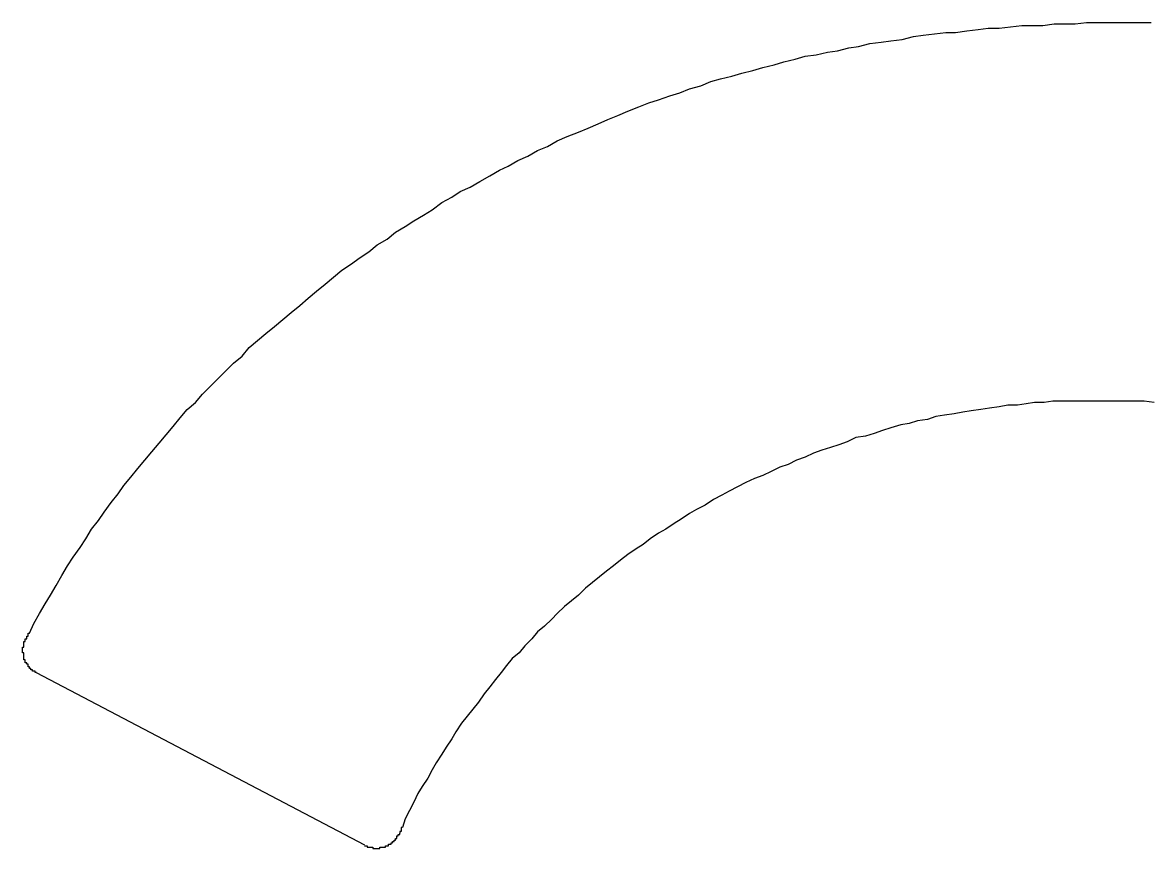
# Model space of a CAD drawing. Header units: millimetres. Extents: x 1770 to 79508, y 361 to 52020.
# Drawn here: x 10245.57 to 10261.57, y 3733.43 to 3745.17 of the extents above; entities that cross this region are included whole.
import ezdxf

# ---------------------------------------------------------------- set-up
doc = ezdxf.new("R2010")
doc.units = ezdxf.units.MM
doc.header["$LTSCALE"] = 0.2

msp = doc.modelspace()

# ---------------------------------------------------------------- linework, layer by layer
for p in [(10250.432, 3733.479), (10245.766, 3735.929)]:
    msp.add_line(p, (10245.766, 3735.929))
for points in [[(10245.667, 3736.491, 0), (10245.727, 3736.631, 0), (10245.807, 3736.771, 0), (10245.887, 3736.911, 0), (10245.967, 3737.031, 0), (10246.047, 3737.171, 0), (10246.127, 3737.311, 0), (10246.207, 3737.451, 0), (10246.287, 3737.571, 0), (10246.387, 3737.711, 0), (10246.467, 3737.831, 0), (10246.547, 3737.971, 0), (10246.647, 3738.091, 0), (10246.727, 3738.211, 0), (10246.827, 3738.351, 0), (10246.927, 3738.471, 0), (10247.007, 3738.591, 0), (10247.107, 3738.711, 0), (10247.207, 3738.831, 0), (10247.307, 3738.951, 0), (10247.407, 3739.071, 0), (10247.507, 3739.191, 0), (10247.607, 3739.311, 0), (10247.707, 3739.431, 0), (10247.807, 3739.551, 0), (10247.907, 3739.671, 0), (10248.027, 3739.771, 0), (10248.127, 3739.891, 0), (10248.247, 3740.011, 0), (10248.347, 3740.111, 0), (10248.467, 3740.231, 0), (10248.567, 3740.331, 0), (10248.687, 3740.431, 0), (10248.787, 3740.551, 0), (10248.907, 3740.651, 0), (10249.027, 3740.751, 0), (10249.147, 3740.851, 0), (10249.267, 3740.951, 0), (10249.387, 3741.051, 0), (10249.507, 3741.151, 0), (10249.627, 3741.251, 0), (10249.747, 3741.351, 0), (10249.867, 3741.451, 0), (10249.987, 3741.551, 0), (10250.107, 3741.651, 0), (10250.227, 3741.731, 0), (10250.367, 3741.831, 0), (10250.487, 3741.911, 0), (10250.607, 3742.011, 0), (10250.747, 3742.091, 0), (10250.867, 3742.191, 0), (10251.007, 3742.271, 0), (10251.127, 3742.351, 0), (10251.267, 3742.431, 0), (10251.387, 3742.511, 0), (10251.527, 3742.611, 0), (10251.667, 3742.691, 0), (10251.787, 3742.771, 0), (10251.927, 3742.831, 0), (10252.067, 3742.911, 0), (10252.207, 3742.991, 0), (10252.347, 3743.071, 0), (10252.467, 3743.131, 0), (10252.607, 3743.211, 0), (10252.747, 3743.271, 0), (10252.887, 3743.351, 0), (10253.027, 3743.411, 0), (10253.167, 3743.491, 0), (10253.307, 3743.551, 0), (10253.467, 3743.611, 0), (10253.607, 3743.671, 0), (10253.747, 3743.731, 0), (10253.887, 3743.791, 0), (10254.027, 3743.851, 0), (10254.167, 3743.911, 0), (10254.327, 3743.971, 0), (10254.467, 3744.031, 0), (10254.607, 3744.071, 0), (10254.767, 3744.131, 0), (10254.907, 3744.171, 0), (10255.047, 3744.231, 0), (10255.207, 3744.271, 0), (10255.347, 3744.331, 0), (10255.487, 3744.371, 0), (10255.647, 3744.411, 0), (10255.787, 3744.451, 0), (10255.947, 3744.491, 0), (10256.087, 3744.531, 0), (10256.247, 3744.571, 0), (10256.387, 3744.611, 0), (10256.547, 3744.651, 0), (10256.687, 3744.691, 0), (10256.847, 3744.711, 0), (10257.007, 3744.751, 0), (10257.147, 3744.771, 0), (10257.307, 3744.811, 0), (10257.447, 3744.831, 0), (10257.607, 3744.871, 0), (10257.767, 3744.891, 0), (10257.907, 3744.911, 0), (10258.067, 3744.931, 0), (10258.227, 3744.971, 0), (10258.367, 3744.991, 0), (10258.527, 3745.011, 0), (10258.687, 3745.031, 0), (10258.827, 3745.031, 0), (10258.987, 3745.051, 0), (10259.147, 3745.071, 0), (10259.287, 3745.091, 0), (10259.447, 3745.091, 0), (10259.607, 3745.111, 0), (10259.767, 3745.131, 0), (10259.907, 3745.131, 0), (10260.067, 3745.131, 0), (10260.227, 3745.151, 0), (10260.387, 3745.151, 0), (10260.527, 3745.151, 0), (10260.687, 3745.171, 0), (10260.847, 3745.171, 0), (10260.987, 3745.171, 0), (10261.147, 3745.171, 0), (10261.307, 3745.171, 0), (10261.467, 3745.171, 0), (10261.607, 3745.171, 0)], [(10261.647, 3739.771, 0), (10261.507, 3739.791, 0), (10261.387, 3739.791, 0), (10261.247, 3739.791, 0), (10261.127, 3739.791, 0), (10260.987, 3739.791, 0), (10260.867, 3739.791, 0), (10260.727, 3739.791, 0), (10260.607, 3739.791, 0), (10260.467, 3739.791, 0), (10260.347, 3739.791, 0), (10260.207, 3739.791, 0), (10260.087, 3739.771, 0), (10259.947, 3739.771, 0), (10259.827, 3739.751, 0), (10259.707, 3739.731, 0), (10259.567, 3739.731, 0), (10259.447, 3739.711, 0), (10259.307, 3739.691, 0), (10259.187, 3739.671, 0), (10259.047, 3739.651, 0), (10258.927, 3739.631, 0), (10258.807, 3739.611, 0), (10258.667, 3739.591, 0), (10258.547, 3739.571, 0), (10258.427, 3739.531, 0), (10258.287, 3739.511, 0), (10258.167, 3739.471, 0), (10258.047, 3739.451, 0), (10257.907, 3739.411, 0), (10257.787, 3739.371, 0), (10257.667, 3739.331, 0), (10257.547, 3739.291, 0), (10257.407, 3739.271, 0), (10257.287, 3739.211, 0), (10257.167, 3739.171, 0), (10257.047, 3739.131, 0), (10256.927, 3739.091, 0), (10256.807, 3739.051, 0), (10256.687, 3738.991, 0), (10256.567, 3738.951, 0), (10256.447, 3738.891, 0), (10256.327, 3738.851, 0), (10256.207, 3738.791, 0), (10256.087, 3738.731, 0), (10255.967, 3738.691, 0), (10255.847, 3738.631, 0), (10255.727, 3738.571, 0), (10255.607, 3738.511, 0), (10255.507, 3738.451, 0), (10255.387, 3738.391, 0), (10255.267, 3738.311, 0), (10255.147, 3738.251, 0), (10255.047, 3738.191, 0), (10254.927, 3738.111, 0), (10254.827, 3738.051, 0), (10254.707, 3737.971, 0), (10254.607, 3737.911, 0), (10254.487, 3737.831, 0), (10254.387, 3737.751, 0), (10254.287, 3737.691, 0), (10254.167, 3737.611, 0), (10254.067, 3737.531, 0), (10253.967, 3737.451, 0), (10253.867, 3737.371, 0), (10253.767, 3737.291, 0), (10253.667, 3737.211, 0), (10253.567, 3737.131, 0), (10253.467, 3737.031, 0), (10253.367, 3736.951, 0), (10253.267, 3736.871, 0), (10253.167, 3736.771, 0), (10253.087, 3736.691, 0), (10252.987, 3736.591, 0), (10252.887, 3736.511, 0), (10252.807, 3736.411, 0), (10252.707, 3736.311, 0), (10252.627, 3736.211, 0), (10252.527, 3736.131, 0), (10252.447, 3736.031, 0), (10252.367, 3735.931, 0), (10252.287, 3735.831, 0), (10252.207, 3735.731, 0), (10252.127, 3735.631, 0), (10252.047, 3735.511, 0), (10251.967, 3735.411, 0), (10251.887, 3735.311, 0), (10251.807, 3735.211, 0), (10251.727, 3735.091, 0), (10251.667, 3734.991, 0), (10251.587, 3734.871, 0), (10251.527, 3734.771, 0), (10251.447, 3734.651, 0), (10251.387, 3734.551, 0), (10251.327, 3734.431, 0), (10251.247, 3734.311, 0), (10251.187, 3734.211, 0), (10251.127, 3734.091, 0), (10251.067, 3733.971, 0), (10251.007, 3733.851, 0), (10250.967, 3733.731, 0)], [(10245.607, 3736.411, 0), (10245.607, 3736.411, 0), (10245.607, 3736.411, 0), (10245.607, 3736.411, 0), (10245.607, 3736.411, 0), (10245.627, 3736.411, 0), (10245.627, 3736.411, 0), (10245.627, 3736.411, 0), (10245.627, 3736.411, 0), (10245.627, 3736.411, 0), (10245.627, 3736.411, 0), (10245.627, 3736.411, 0), (10245.627, 3736.411, 0), (10245.627, 3736.411, 0), (10245.627, 3736.411, 0), (10245.627, 3736.411, 0), (10245.627, 3736.411, 0), (10245.627, 3736.411, 0), (10245.627, 3736.411, 0), (10245.627, 3736.431, 0), (10245.627, 3736.431, 0), (10245.627, 3736.431, 0), (10245.627, 3736.431, 0), (10245.627, 3736.431, 0), (10245.627, 3736.431, 0), (10245.627, 3736.431, 0), (10245.627, 3736.431, 0), (10245.627, 3736.431, 0), (10245.627, 3736.431, 0), (10245.627, 3736.431, 0), (10245.627, 3736.431, 0), (10245.627, 3736.431, 0), (10245.627, 3736.431, 0), (10245.627, 3736.431, 0), (10245.627, 3736.431, 0), (10245.627, 3736.431, 0), (10245.627, 3736.431, 0), (10245.627, 3736.431, 0), (10245.627, 3736.431, 0), (10245.627, 3736.431, 0), (10245.627, 3736.431, 0), (10245.627, 3736.431, 0), (10245.627, 3736.431, 0), (10245.627, 3736.431, 0), (10245.627, 3736.431, 0), (10245.627, 3736.431, 0), (10245.627, 3736.431, 0), (10245.627, 3736.431, 0), (10245.627, 3736.431, 0), (10245.627, 3736.451, 0), (10245.627, 3736.451, 0), (10245.627, 3736.451, 0), (10245.627, 3736.451, 0), (10245.627, 3736.451, 0), (10245.627, 3736.451, 0), (10245.627, 3736.451, 0), (10245.627, 3736.451, 0), (10245.627, 3736.451, 0), (10245.627, 3736.451, 0), (10245.627, 3736.451, 0), (10245.627, 3736.451, 0), (10245.627, 3736.451, 0), (10245.627, 3736.451, 0), (10245.647, 3736.451, 0), (10245.647, 3736.451, 0), (10245.647, 3736.451, 0), (10245.647, 3736.451, 0), (10245.647, 3736.451, 0), (10245.647, 3736.451, 0), (10245.647, 3736.451, 0), (10245.647, 3736.451, 0), (10245.647, 3736.451, 0), (10245.647, 3736.451, 0), (10245.647, 3736.451, 0), (10245.647, 3736.451, 0), (10245.647, 3736.451, 0), (10245.647, 3736.451, 0), (10245.647, 3736.451, 0), (10245.647, 3736.451, 0), (10245.647, 3736.471, 0), (10245.647, 3736.471, 0), (10245.647, 3736.471, 0), (10245.647, 3736.471, 0), (10245.647, 3736.471, 0), (10245.647, 3736.471, 0), (10245.647, 3736.471, 0), (10245.647, 3736.471, 0), (10245.647, 3736.471, 0), (10245.647, 3736.471, 0), (10245.647, 3736.471, 0), (10245.647, 3736.471, 0), (10245.647, 3736.471, 0), (10245.647, 3736.471, 0), (10245.647, 3736.471, 0), (10245.647, 3736.471, 0), (10245.647, 3736.471, 0), (10245.647, 3736.471, 0), (10245.647, 3736.471, 0), (10245.647, 3736.471, 0), (10245.647, 3736.471, 0), (10245.647, 3736.471, 0), (10245.647, 3736.471, 0), (10245.647, 3736.471, 0), (10245.647, 3736.471, 0), (10245.647, 3736.471, 0), (10245.647, 3736.471, 0), (10245.647, 3736.471, 0), (10245.647, 3736.471, 0), (10245.647, 3736.471, 0), (10245.647, 3736.491, 0), (10245.647, 3736.491, 0), (10245.647, 3736.491, 0), (10245.647, 3736.491, 0), (10245.647, 3736.491, 0), (10245.647, 3736.491, 0), (10245.647, 3736.491, 0), (10245.647, 3736.491, 0), (10245.647, 3736.491, 0), (10245.647, 3736.491, 0), (10245.667, 3736.491, 0), (10245.667, 3736.491, 0), (10245.667, 3736.491, 0), (10245.667, 3736.491, 0), (10245.667, 3736.491, 0), (10245.667, 3736.491, 0), (10245.667, 3736.491, 0), (10245.667, 3736.491, 0), (10245.667, 3736.491, 0)], [(10245.767, 3735.931, 0), (10245.767, 3735.931, 0), (10245.767, 3735.931, 0), (10245.767, 3735.931, 0), (10245.767, 3735.931, 0), (10245.767, 3735.931, 0), (10245.767, 3735.931, 0), (10245.767, 3735.931, 0), (10245.767, 3735.931, 0), (10245.767, 3735.931, 0), (10245.767, 3735.931, 0), (10245.747, 3735.931, 0), (10245.747, 3735.931, 0), (10245.747, 3735.931, 0), (10245.747, 3735.931, 0), (10245.747, 3735.931, 0), (10245.747, 3735.931, 0), (10245.747, 3735.931, 0), (10245.747, 3735.931, 0), (10245.747, 3735.931, 0), (10245.747, 3735.931, 0), (10245.747, 3735.931, 0), (10245.747, 3735.931, 0), (10245.747, 3735.931, 0), (10245.747, 3735.931, 0), (10245.747, 3735.931, 0), (10245.747, 3735.931, 0), (10245.747, 3735.951, 0), (10245.747, 3735.951, 0), (10245.747, 3735.951, 0), (10245.747, 3735.951, 0), (10245.747, 3735.951, 0), (10245.747, 3735.951, 0), (10245.747, 3735.951, 0), (10245.747, 3735.951, 0), (10245.747, 3735.951, 0), (10245.727, 3735.951, 0), (10245.727, 3735.951, 0), (10245.727, 3735.951, 0), (10245.727, 3735.951, 0), (10245.727, 3735.951, 0), (10245.727, 3735.951, 0), (10245.727, 3735.951, 0), (10245.727, 3735.951, 0), (10245.727, 3735.951, 0), (10245.727, 3735.951, 0), (10245.727, 3735.951, 0), (10245.727, 3735.951, 0), (10245.727, 3735.951, 0), (10245.727, 3735.951, 0), (10245.727, 3735.951, 0), (10245.727, 3735.951, 0), (10245.727, 3735.951, 0), (10245.727, 3735.951, 0), (10245.727, 3735.951, 0), (10245.727, 3735.951, 0), (10245.727, 3735.951, 0), (10245.727, 3735.951, 0), (10245.727, 3735.951, 0), (10245.727, 3735.951, 0), (10245.727, 3735.951, 0), (10245.707, 3735.951, 0), (10245.707, 3735.951, 0), (10245.707, 3735.951, 0), (10245.707, 3735.971, 0), (10245.707, 3735.971, 0), (10245.707, 3735.971, 0), (10245.707, 3735.971, 0), (10245.707, 3735.971, 0), (10245.707, 3735.971, 0), (10245.707, 3735.971, 0), (10245.707, 3735.971, 0), (10245.707, 3735.971, 0), (10245.707, 3735.971, 0), (10245.707, 3735.971, 0), (10245.707, 3735.971, 0), (10245.707, 3735.971, 0), (10245.707, 3735.971, 0), (10245.707, 3735.971, 0), (10245.707, 3735.971, 0), (10245.707, 3735.971, 0), (10245.707, 3735.971, 0), (10245.707, 3735.971, 0), (10245.707, 3735.971, 0), (10245.707, 3735.971, 0), (10245.707, 3735.971, 0), (10245.707, 3735.971, 0), (10245.707, 3735.971, 0), (10245.707, 3735.971, 0), (10245.687, 3735.971, 0), (10245.687, 3735.971, 0), (10245.687, 3735.971, 0), (10245.687, 3735.971, 0), (10245.687, 3735.971, 0), (10245.687, 3735.971, 0), (10245.687, 3735.971, 0), (10245.687, 3735.971, 0), (10245.687, 3735.991, 0), (10245.687, 3735.991, 0), (10245.687, 3735.991, 0), (10245.687, 3735.991, 0), (10245.687, 3735.991, 0), (10245.687, 3735.991, 0), (10245.687, 3735.991, 0), (10245.687, 3735.991, 0), (10245.687, 3735.991, 0), (10245.687, 3735.991, 0), (10245.687, 3735.991, 0), (10245.687, 3735.991, 0), (10245.687, 3735.991, 0), (10245.687, 3735.991, 0), (10245.687, 3735.991, 0), (10245.687, 3735.991, 0), (10245.687, 3735.991, 0), (10245.687, 3735.991, 0), (10245.687, 3735.991, 0), (10245.687, 3735.991, 0), (10245.687, 3735.991, 0), (10245.667, 3735.991, 0), (10245.667, 3735.991, 0), (10245.667, 3735.991, 0), (10245.667, 3735.991, 0), (10245.667, 3735.991, 0), (10245.667, 3735.991, 0), (10245.667, 3735.991, 0), (10245.667, 3735.991, 0), (10245.667, 3735.991, 0), (10245.667, 3735.991, 0), (10245.667, 3736.011, 0), (10245.667, 3736.011, 0), (10245.667, 3736.011, 0), (10245.667, 3736.011, 0), (10245.667, 3736.011, 0), (10245.667, 3736.011, 0), (10245.667, 3736.011, 0), (10245.667, 3736.011, 0), (10245.667, 3736.011, 0), (10245.667, 3736.011, 0), (10245.667, 3736.011, 0), (10245.667, 3736.011, 0), (10245.667, 3736.011, 0), (10245.667, 3736.011, 0), (10245.667, 3736.011, 0), (10245.667, 3736.011, 0), (10245.667, 3736.011, 0), (10245.667, 3736.011, 0), (10245.667, 3736.011, 0), (10245.667, 3736.011, 0), (10245.667, 3736.011, 0), (10245.667, 3736.011, 0), (10245.647, 3736.011, 0), (10245.647, 3736.011, 0), (10245.647, 3736.011, 0), (10245.647, 3736.011, 0), (10245.647, 3736.011, 0), (10245.647, 3736.011, 0), (10245.647, 3736.031, 0), (10245.647, 3736.031, 0), (10245.647, 3736.031, 0), (10245.647, 3736.031, 0), (10245.647, 3736.031, 0), (10245.647, 3736.031, 0), (10245.647, 3736.031, 0), (10245.647, 3736.031, 0), (10245.647, 3736.031, 0), (10245.647, 3736.031, 0), (10245.647, 3736.031, 0), (10245.647, 3736.031, 0), (10245.647, 3736.031, 0), (10245.647, 3736.031, 0), (10245.647, 3736.031, 0), (10245.647, 3736.031, 0), (10245.647, 3736.031, 0), (10245.647, 3736.031, 0), (10245.647, 3736.031, 0), (10245.647, 3736.031, 0), (10245.647, 3736.031, 0), (10245.647, 3736.031, 0), (10245.647, 3736.031, 0), (10245.647, 3736.031, 0), (10245.647, 3736.031, 0), (10245.647, 3736.031, 0), (10245.647, 3736.051, 0), (10245.647, 3736.051, 0), (10245.647, 3736.051, 0), (10245.627, 3736.051, 0), (10245.627, 3736.051, 0), (10245.627, 3736.051, 0), (10245.627, 3736.051, 0), (10245.627, 3736.051, 0), (10245.627, 3736.051, 0), (10245.627, 3736.051, 0), (10245.627, 3736.051, 0), (10245.627, 3736.051, 0), (10245.627, 3736.051, 0), (10245.627, 3736.051, 0), (10245.627, 3736.051, 0), (10245.627, 3736.051, 0), (10245.627, 3736.051, 0), (10245.627, 3736.051, 0), (10245.627, 3736.051, 0), (10245.627, 3736.051, 0), (10245.627, 3736.051, 0), (10245.627, 3736.051, 0), (10245.627, 3736.051, 0), (10245.627, 3736.051, 0), (10245.627, 3736.051, 0), (10245.627, 3736.051, 0), (10245.627, 3736.071, 0), (10245.627, 3736.071, 0), (10245.627, 3736.071, 0), (10245.627, 3736.071, 0), (10245.627, 3736.071, 0), (10245.627, 3736.071, 0), (10245.627, 3736.071, 0), (10245.627, 3736.071, 0), (10245.627, 3736.071, 0), (10245.627, 3736.071, 0), (10245.627, 3736.071, 0), (10245.627, 3736.071, 0), (10245.627, 3736.071, 0), (10245.627, 3736.071, 0), (10245.627, 3736.071, 0), (10245.627, 3736.071, 0), (10245.627, 3736.071, 0), (10245.627, 3736.071, 0), (10245.627, 3736.071, 0), (10245.607, 3736.071, 0), (10245.607, 3736.071, 0), (10245.607, 3736.071, 0), (10245.607, 3736.071, 0), (10245.607, 3736.071, 0), (10245.607, 3736.071, 0), (10245.607, 3736.091, 0), (10245.607, 3736.091, 0), (10245.607, 3736.091, 0), (10245.607, 3736.091, 0), (10245.607, 3736.091, 0), (10245.607, 3736.091, 0), (10245.607, 3736.091, 0), (10245.607, 3736.091, 0), (10245.607, 3736.091, 0), (10245.607, 3736.091, 0), (10245.607, 3736.091, 0), (10245.607, 3736.091, 0), (10245.607, 3736.091, 0), (10245.607, 3736.091, 0), (10245.607, 3736.091, 0), (10245.607, 3736.091, 0), (10245.607, 3736.091, 0), (10245.607, 3736.091, 0), (10245.607, 3736.091, 0), (10245.607, 3736.091, 0), (10245.607, 3736.091, 0), (10245.607, 3736.091, 0), (10245.607, 3736.091, 0), (10245.607, 3736.091, 0), (10245.607, 3736.111, 0), (10245.607, 3736.111, 0), (10245.607, 3736.111, 0), (10245.607, 3736.111, 0), (10245.607, 3736.111, 0), (10245.607, 3736.111, 0), (10245.607, 3736.111, 0), (10245.607, 3736.111, 0), (10245.607, 3736.111, 0), (10245.607, 3736.111, 0), (10245.607, 3736.111, 0), (10245.607, 3736.111, 0), (10245.607, 3736.111, 0), (10245.607, 3736.111, 0), (10245.607, 3736.111, 0), (10245.607, 3736.111, 0), (10245.607, 3736.111, 0), (10245.607, 3736.111, 0), (10245.607, 3736.111, 0), (10245.607, 3736.111, 0), (10245.607, 3736.111, 0), (10245.607, 3736.111, 0), (10245.587, 3736.111, 0), (10245.587, 3736.131, 0), (10245.587, 3736.131, 0), (10245.587, 3736.131, 0), (10245.587, 3736.131, 0), (10245.587, 3736.131, 0), (10245.587, 3736.131, 0), (10245.587, 3736.131, 0), (10245.587, 3736.131, 0), (10245.587, 3736.131, 0), (10245.587, 3736.131, 0), (10245.587, 3736.131, 0), (10245.587, 3736.131, 0), (10245.587, 3736.131, 0), (10245.587, 3736.131, 0), (10245.587, 3736.131, 0), (10245.587, 3736.131, 0), (10245.587, 3736.131, 0), (10245.587, 3736.131, 0), (10245.587, 3736.131, 0), (10245.587, 3736.131, 0), (10245.587, 3736.131, 0), (10245.587, 3736.131, 0), (10245.587, 3736.131, 0), (10245.587, 3736.151, 0), (10245.587, 3736.151, 0), (10245.587, 3736.151, 0), (10245.587, 3736.151, 0), (10245.587, 3736.151, 0), (10245.587, 3736.151, 0), (10245.587, 3736.151, 0), (10245.587, 3736.151, 0), (10245.587, 3736.151, 0), (10245.587, 3736.151, 0), (10245.587, 3736.151, 0), (10245.587, 3736.151, 0), (10245.587, 3736.151, 0), (10245.587, 3736.151, 0), (10245.587, 3736.151, 0), (10245.587, 3736.151, 0), (10245.587, 3736.151, 0), (10245.587, 3736.151, 0), (10245.587, 3736.151, 0), (10245.587, 3736.151, 0), (10245.587, 3736.151, 0), (10245.587, 3736.151, 0), (10245.587, 3736.171, 0), (10245.587, 3736.171, 0), (10245.587, 3736.171, 0), (10245.587, 3736.171, 0), (10245.587, 3736.171, 0), (10245.587, 3736.171, 0), (10245.587, 3736.171, 0), (10245.587, 3736.171, 0), (10245.587, 3736.171, 0), (10245.587, 3736.171, 0), (10245.587, 3736.171, 0), (10245.587, 3736.171, 0), (10245.587, 3736.171, 0), (10245.587, 3736.171, 0), (10245.587, 3736.171, 0), (10245.587, 3736.171, 0), (10245.587, 3736.171, 0), (10245.587, 3736.171, 0), (10245.587, 3736.171, 0), (10245.587, 3736.171, 0), (10245.587, 3736.171, 0), (10245.587, 3736.171, 0), (10245.587, 3736.171, 0), (10245.587, 3736.191, 0), (10245.587, 3736.191, 0), (10245.587, 3736.191, 0), (10245.587, 3736.191, 0), (10245.587, 3736.191, 0), (10245.587, 3736.191, 0), (10245.587, 3736.191, 0), (10245.587, 3736.191, 0), (10245.587, 3736.191, 0), (10245.587, 3736.191, 0), (10245.587, 3736.191, 0), (10245.587, 3736.191, 0), (10245.587, 3736.191, 0), (10245.587, 3736.191, 0), (10245.587, 3736.191, 0), (10245.587, 3736.191, 0), (10245.587, 3736.191, 0), (10245.587, 3736.191, 0), (10245.587, 3736.191, 0), (10245.587, 3736.191, 0), (10245.587, 3736.191, 0), (10245.587, 3736.191, 0), (10245.587, 3736.211, 0), (10245.587, 3736.211, 0), (10245.587, 3736.211, 0), (10245.587, 3736.211, 0), (10245.587, 3736.211, 0), (10245.567, 3736.211, 0), (10245.567, 3736.211, 0), (10245.567, 3736.211, 0), (10245.567, 3736.211, 0), (10245.567, 3736.211, 0), (10245.567, 3736.211, 0), (10245.567, 3736.211, 0), (10245.567, 3736.211, 0), (10245.567, 3736.211, 0), (10245.567, 3736.211, 0), (10245.567, 3736.211, 0), (10245.567, 3736.211, 0), (10245.567, 3736.211, 0), (10245.567, 3736.211, 0), (10245.567, 3736.211, 0), (10245.567, 3736.211, 0), (10245.567, 3736.211, 0), (10245.567, 3736.231, 0), (10245.567, 3736.231, 0), (10245.567, 3736.231, 0), (10245.567, 3736.231, 0), (10245.567, 3736.231, 0), (10245.567, 3736.231, 0), (10245.567, 3736.231, 0), (10245.567, 3736.231, 0), (10245.567, 3736.231, 0), (10245.567, 3736.231, 0), (10245.567, 3736.231, 0), (10245.567, 3736.231, 0), (10245.567, 3736.231, 0), (10245.567, 3736.231, 0), (10245.567, 3736.231, 0), (10245.567, 3736.231, 0), (10245.567, 3736.231, 0), (10245.567, 3736.231, 0), (10245.567, 3736.231, 0), (10245.567, 3736.231, 0), (10245.567, 3736.231, 0), (10245.567, 3736.231, 0), (10245.567, 3736.251, 0), (10245.567, 3736.251, 0), (10245.567, 3736.251, 0), (10245.567, 3736.251, 0), (10245.567, 3736.251, 0), (10245.567, 3736.251, 0), (10245.567, 3736.251, 0), (10245.567, 3736.251, 0), (10245.567, 3736.251, 0), (10245.567, 3736.251, 0), (10245.567, 3736.251, 0), (10245.567, 3736.251, 0), (10245.567, 3736.251, 0), (10245.567, 3736.251, 0), (10245.567, 3736.251, 0), (10245.567, 3736.251, 0), (10245.567, 3736.251, 0), (10245.567, 3736.251, 0), (10245.567, 3736.251, 0), (10245.567, 3736.251, 0), (10245.567, 3736.251, 0), (10245.567, 3736.251, 0), (10245.567, 3736.271, 0), (10245.567, 3736.271, 0), (10245.567, 3736.271, 0), (10245.567, 3736.271, 0), (10245.567, 3736.271, 0), (10245.567, 3736.271, 0), (10245.567, 3736.271, 0), (10245.567, 3736.271, 0), (10245.567, 3736.271, 0), (10245.567, 3736.271, 0), (10245.567, 3736.271, 0), (10245.567, 3736.271, 0), (10245.567, 3736.271, 0), (10245.567, 3736.271, 0), (10245.567, 3736.271, 0), (10245.567, 3736.271, 0), (10245.567, 3736.271, 0), (10245.567, 3736.271, 0), (10245.567, 3736.271, 0), (10245.567, 3736.271, 0), (10245.567, 3736.271, 0), (10245.567, 3736.271, 0), (10245.567, 3736.291, 0), (10245.587, 3736.291, 0), (10245.587, 3736.291, 0), (10245.587, 3736.291, 0), (10245.587, 3736.291, 0), (10245.587, 3736.291, 0), (10245.587, 3736.291, 0), (10245.587, 3736.291, 0), (10245.587, 3736.291, 0), (10245.587, 3736.291, 0), (10245.587, 3736.291, 0), (10245.587, 3736.291, 0), (10245.587, 3736.291, 0), (10245.587, 3736.291, 0), (10245.587, 3736.291, 0), (10245.587, 3736.291, 0), (10245.587, 3736.291, 0), (10245.587, 3736.291, 0), (10245.587, 3736.291, 0), (10245.587, 3736.291, 0), (10245.587, 3736.291, 0), (10245.587, 3736.291, 0), (10245.587, 3736.311, 0), (10245.587, 3736.311, 0), (10245.587, 3736.311, 0), (10245.587, 3736.311, 0), (10245.587, 3736.311, 0), (10245.587, 3736.311, 0), (10245.587, 3736.311, 0), (10245.587, 3736.311, 0), (10245.587, 3736.311, 0), (10245.587, 3736.311, 0), (10245.587, 3736.311, 0), (10245.587, 3736.311, 0), (10245.587, 3736.311, 0), (10245.587, 3736.311, 0), (10245.587, 3736.311, 0), (10245.587, 3736.311, 0), (10245.587, 3736.311, 0), (10245.587, 3736.311, 0), (10245.587, 3736.311, 0), (10245.587, 3736.311, 0), (10245.587, 3736.311, 0), (10245.587, 3736.311, 0), (10245.587, 3736.311, 0), (10245.587, 3736.331, 0), (10245.587, 3736.331, 0), (10245.587, 3736.331, 0), (10245.587, 3736.331, 0), (10245.587, 3736.331, 0), (10245.587, 3736.331, 0), (10245.587, 3736.331, 0), (10245.587, 3736.331, 0), (10245.587, 3736.331, 0), (10245.587, 3736.331, 0), (10245.587, 3736.331, 0), (10245.587, 3736.331, 0), (10245.587, 3736.331, 0), (10245.587, 3736.331, 0), (10245.587, 3736.331, 0), (10245.587, 3736.331, 0), (10245.587, 3736.331, 0), (10245.587, 3736.331, 0), (10245.587, 3736.331, 0), (10245.587, 3736.331, 0), (10245.587, 3736.331, 0), (10245.587, 3736.331, 0), (10245.587, 3736.331, 0), (10245.587, 3736.351, 0), (10245.587, 3736.351, 0), (10245.587, 3736.351, 0), (10245.587, 3736.351, 0), (10245.587, 3736.351, 0), (10245.587, 3736.351, 0), (10245.587, 3736.351, 0), (10245.587, 3736.351, 0), (10245.587, 3736.351, 0), (10245.587, 3736.351, 0), (10245.587, 3736.351, 0), (10245.587, 3736.351, 0), (10245.587, 3736.351, 0), (10245.587, 3736.351, 0), (10245.587, 3736.351, 0), (10245.587, 3736.351, 0), (10245.587, 3736.351, 0), (10245.587, 3736.351, 0), (10245.587, 3736.351, 0), (10245.587, 3736.351, 0), (10245.587, 3736.351, 0), (10245.587, 3736.351, 0), (10245.587, 3736.351, 0), (10245.587, 3736.371, 0), (10245.587, 3736.371, 0), (10245.587, 3736.371, 0), (10245.587, 3736.371, 0), (10245.587, 3736.371, 0), (10245.587, 3736.371, 0), (10245.587, 3736.371, 0), (10245.587, 3736.371, 0), (10245.607, 3736.371, 0), (10245.607, 3736.371, 0), (10245.607, 3736.371, 0), (10245.607, 3736.371, 0), (10245.607, 3736.371, 0), (10245.607, 3736.371, 0), (10245.607, 3736.371, 0), (10245.607, 3736.371, 0), (10245.607, 3736.371, 0), (10245.607, 3736.371, 0), (10245.607, 3736.371, 0), (10245.607, 3736.371, 0), (10245.607, 3736.371, 0), (10245.607, 3736.371, 0), (10245.607, 3736.371, 0), (10245.607, 3736.371, 0), (10245.607, 3736.391, 0), (10245.607, 3736.391, 0), (10245.607, 3736.391, 0), (10245.607, 3736.391, 0), (10245.607, 3736.391, 0), (10245.607, 3736.391, 0), (10245.607, 3736.391, 0), (10245.607, 3736.391, 0), (10245.607, 3736.391, 0), (10245.607, 3736.391, 0), (10245.607, 3736.391, 0), (10245.607, 3736.391, 0), (10245.607, 3736.391, 0), (10245.607, 3736.391, 0), (10245.607, 3736.391, 0), (10245.607, 3736.391, 0), (10245.607, 3736.391, 0), (10245.607, 3736.391, 0), (10245.607, 3736.391, 0), (10245.607, 3736.391, 0), (10245.607, 3736.391, 0), (10245.607, 3736.391, 0), (10245.607, 3736.391, 0), (10245.607, 3736.391, 0), (10245.607, 3736.391, 0), (10245.607, 3736.411, 0), (10245.607, 3736.411, 0), (10245.607, 3736.411, 0), (10245.607, 3736.411, 0), (10245.607, 3736.411, 0), (10245.607, 3736.411, 0), (10245.607, 3736.411, 0), (10245.607, 3736.411, 0), (10245.607, 3736.411, 0), (10245.607, 3736.411, 0)], [(10250.427, 3733.471, 0), (10250.427, 3733.471, 0), (10250.447, 3733.471, 0), (10250.447, 3733.471, 0), (10250.447, 3733.471, 0), (10250.447, 3733.471, 0), (10250.447, 3733.471, 0), (10250.447, 3733.471, 0), (10250.447, 3733.471, 0), (10250.447, 3733.471, 0), (10250.447, 3733.471, 0), (10250.447, 3733.471, 0), (10250.447, 3733.471, 0), (10250.447, 3733.471, 0), (10250.447, 3733.471, 0), (10250.447, 3733.471, 0), (10250.447, 3733.471, 0), (10250.447, 3733.471, 0), (10250.447, 3733.471, 0), (10250.447, 3733.471, 0), (10250.447, 3733.471, 0), (10250.447, 3733.471, 0), (10250.447, 3733.471, 0), (10250.447, 3733.471, 0), (10250.467, 3733.471, 0), (10250.467, 3733.471, 0), (10250.467, 3733.471, 0), (10250.467, 3733.471, 0), (10250.467, 3733.471, 0), (10250.467, 3733.471, 0), (10250.467, 3733.471, 0), (10250.467, 3733.471, 0), (10250.467, 3733.471, 0), (10250.467, 3733.471, 0), (10250.467, 3733.471, 0), (10250.467, 3733.471, 0), (10250.467, 3733.471, 0), (10250.467, 3733.471, 0), (10250.467, 3733.471, 0), (10250.467, 3733.471, 0), (10250.467, 3733.451, 0), (10250.467, 3733.451, 0), (10250.467, 3733.451, 0), (10250.467, 3733.451, 0), (10250.467, 3733.451, 0), (10250.467, 3733.451, 0), (10250.487, 3733.451, 0), (10250.487, 3733.451, 0), (10250.487, 3733.451, 0), (10250.487, 3733.451, 0), (10250.487, 3733.451, 0), (10250.487, 3733.451, 0), (10250.487, 3733.451, 0), (10250.487, 3733.451, 0), (10250.487, 3733.451, 0), (10250.487, 3733.451, 0), (10250.487, 3733.451, 0), (10250.487, 3733.451, 0), (10250.487, 3733.451, 0), (10250.487, 3733.451, 0), (10250.487, 3733.451, 0), (10250.487, 3733.451, 0), (10250.487, 3733.451, 0), (10250.487, 3733.451, 0), (10250.487, 3733.451, 0), (10250.487, 3733.451, 0), (10250.487, 3733.451, 0), (10250.487, 3733.451, 0), (10250.507, 3733.451, 0), (10250.507, 3733.451, 0), (10250.507, 3733.451, 0), (10250.507, 3733.451, 0), (10250.507, 3733.451, 0), (10250.507, 3733.451, 0), (10250.507, 3733.451, 0), (10250.507, 3733.451, 0), (10250.507, 3733.451, 0), (10250.507, 3733.451, 0), (10250.507, 3733.451, 0), (10250.507, 3733.451, 0), (10250.507, 3733.451, 0), (10250.507, 3733.451, 0), (10250.507, 3733.451, 0), (10250.507, 3733.451, 0), (10250.507, 3733.451, 0), (10250.507, 3733.451, 0), (10250.507, 3733.451, 0), (10250.507, 3733.451, 0), (10250.507, 3733.451, 0), (10250.527, 3733.451, 0), (10250.527, 3733.451, 0), (10250.527, 3733.451, 0), (10250.527, 3733.451, 0), (10250.527, 3733.451, 0), (10250.527, 3733.451, 0), (10250.527, 3733.451, 0), (10250.527, 3733.451, 0), (10250.527, 3733.451, 0), (10250.527, 3733.451, 0), (10250.527, 3733.451, 0), (10250.527, 3733.451, 0), (10250.527, 3733.451, 0), (10250.527, 3733.451, 0), (10250.527, 3733.451, 0), (10250.527, 3733.451, 0), (10250.527, 3733.451, 0), (10250.527, 3733.451, 0), (10250.527, 3733.451, 0), (10250.527, 3733.451, 0), (10250.527, 3733.451, 0), (10250.547, 3733.451, 0), (10250.547, 3733.451, 0), (10250.547, 3733.451, 0), (10250.547, 3733.451, 0), (10250.547, 3733.451, 0), (10250.547, 3733.451, 0), (10250.547, 3733.451, 0), (10250.547, 3733.451, 0), (10250.547, 3733.451, 0), (10250.547, 3733.451, 0), (10250.547, 3733.451, 0), (10250.547, 3733.451, 0), (10250.547, 3733.451, 0), (10250.547, 3733.451, 0), (10250.547, 3733.431, 0), (10250.547, 3733.431, 0), (10250.547, 3733.431, 0), (10250.547, 3733.431, 0), (10250.547, 3733.431, 0), (10250.547, 3733.431, 0), (10250.547, 3733.431, 0), (10250.567, 3733.431, 0), (10250.567, 3733.431, 0), (10250.567, 3733.431, 0), (10250.567, 3733.431, 0), (10250.567, 3733.431, 0), (10250.567, 3733.431, 0), (10250.567, 3733.431, 0), (10250.567, 3733.431, 0), (10250.567, 3733.431, 0), (10250.567, 3733.431, 0), (10250.567, 3733.431, 0), (10250.567, 3733.431, 0), (10250.567, 3733.431, 0), (10250.567, 3733.431, 0), (10250.567, 3733.431, 0), (10250.567, 3733.431, 0), (10250.567, 3733.431, 0), (10250.567, 3733.431, 0), (10250.567, 3733.431, 0), (10250.567, 3733.431, 0), (10250.567, 3733.431, 0), (10250.587, 3733.431, 0), (10250.587, 3733.431, 0), (10250.587, 3733.431, 0), (10250.587, 3733.431, 0), (10250.587, 3733.431, 0), (10250.587, 3733.431, 0), (10250.587, 3733.431, 0), (10250.587, 3733.431, 0), (10250.587, 3733.431, 0), (10250.587, 3733.431, 0), (10250.587, 3733.431, 0), (10250.587, 3733.431, 0), (10250.587, 3733.431, 0), (10250.587, 3733.431, 0), (10250.587, 3733.431, 0), (10250.587, 3733.431, 0), (10250.587, 3733.431, 0), (10250.587, 3733.431, 0), (10250.587, 3733.431, 0), (10250.587, 3733.431, 0), (10250.607, 3733.431, 0), (10250.607, 3733.431, 0), (10250.607, 3733.431, 0), (10250.607, 3733.431, 0), (10250.607, 3733.431, 0), (10250.607, 3733.431, 0), (10250.607, 3733.431, 0), (10250.607, 3733.431, 0), (10250.607, 3733.431, 0), (10250.607, 3733.431, 0), (10250.607, 3733.431, 0), (10250.607, 3733.431, 0), (10250.607, 3733.431, 0), (10250.607, 3733.431, 0), (10250.607, 3733.431, 0), (10250.607, 3733.431, 0), (10250.607, 3733.431, 0), (10250.607, 3733.431, 0), (10250.607, 3733.431, 0), (10250.607, 3733.431, 0), (10250.607, 3733.431, 0), (10250.627, 3733.431, 0), (10250.627, 3733.431, 0), (10250.627, 3733.431, 0), (10250.627, 3733.431, 0), (10250.627, 3733.431, 0), (10250.627, 3733.431, 0), (10250.627, 3733.431, 0), (10250.627, 3733.431, 0), (10250.627, 3733.431, 0), (10250.627, 3733.431, 0), (10250.627, 3733.431, 0), (10250.627, 3733.431, 0), (10250.627, 3733.431, 0), (10250.627, 3733.431, 0), (10250.627, 3733.431, 0), (10250.627, 3733.431, 0), (10250.627, 3733.431, 0), (10250.627, 3733.431, 0), (10250.627, 3733.431, 0), (10250.627, 3733.431, 0), (10250.627, 3733.431, 0), (10250.647, 3733.431, 0), (10250.647, 3733.431, 0), (10250.647, 3733.431, 0), (10250.647, 3733.431, 0), (10250.647, 3733.431, 0), (10250.647, 3733.431, 0), (10250.647, 3733.431, 0), (10250.647, 3733.431, 0), (10250.647, 3733.451, 0), (10250.647, 3733.451, 0), (10250.647, 3733.451, 0), (10250.647, 3733.451, 0), (10250.647, 3733.451, 0), (10250.647, 3733.451, 0), (10250.647, 3733.451, 0), (10250.647, 3733.451, 0), (10250.647, 3733.451, 0), (10250.647, 3733.451, 0), (10250.647, 3733.451, 0), (10250.647, 3733.451, 0), (10250.647, 3733.451, 0), (10250.667, 3733.451, 0), (10250.667, 3733.451, 0), (10250.667, 3733.451, 0), (10250.667, 3733.451, 0), (10250.667, 3733.451, 0), (10250.667, 3733.451, 0), (10250.667, 3733.451, 0), (10250.667, 3733.451, 0), (10250.667, 3733.451, 0), (10250.667, 3733.451, 0), (10250.667, 3733.451, 0), (10250.667, 3733.451, 0), (10250.667, 3733.451, 0), (10250.667, 3733.451, 0), (10250.667, 3733.451, 0), (10250.667, 3733.451, 0), (10250.667, 3733.451, 0), (10250.667, 3733.451, 0), (10250.667, 3733.451, 0), (10250.667, 3733.451, 0), (10250.667, 3733.451, 0), (10250.687, 3733.451, 0), (10250.687, 3733.451, 0), (10250.687, 3733.451, 0), (10250.687, 3733.451, 0), (10250.687, 3733.451, 0), (10250.687, 3733.451, 0), (10250.687, 3733.451, 0), (10250.687, 3733.451, 0), (10250.687, 3733.451, 0), (10250.687, 3733.451, 0), (10250.687, 3733.451, 0), (10250.687, 3733.451, 0), (10250.687, 3733.451, 0), (10250.687, 3733.451, 0), (10250.687, 3733.451, 0), (10250.687, 3733.451, 0), (10250.687, 3733.451, 0), (10250.687, 3733.451, 0), (10250.687, 3733.451, 0), (10250.687, 3733.451, 0), (10250.687, 3733.451, 0), (10250.687, 3733.451, 0), (10250.707, 3733.451, 0), (10250.707, 3733.451, 0), (10250.707, 3733.451, 0), (10250.707, 3733.451, 0), (10250.707, 3733.451, 0), (10250.707, 3733.451, 0), (10250.707, 3733.451, 0), (10250.707, 3733.451, 0), (10250.707, 3733.451, 0), (10250.707, 3733.451, 0), (10250.707, 3733.451, 0), (10250.707, 3733.451, 0), (10250.707, 3733.451, 0), (10250.707, 3733.451, 0), (10250.707, 3733.451, 0), (10250.707, 3733.451, 0), (10250.707, 3733.451, 0), (10250.707, 3733.451, 0), (10250.707, 3733.451, 0), (10250.707, 3733.451, 0), (10250.707, 3733.451, 0), (10250.707, 3733.451, 0), (10250.727, 3733.451, 0), (10250.727, 3733.451, 0), (10250.727, 3733.451, 0), (10250.727, 3733.451, 0), (10250.727, 3733.451, 0), (10250.727, 3733.451, 0), (10250.727, 3733.451, 0), (10250.727, 3733.471, 0), (10250.727, 3733.471, 0), (10250.727, 3733.471, 0), (10250.727, 3733.471, 0), (10250.727, 3733.471, 0), (10250.727, 3733.471, 0), (10250.727, 3733.471, 0), (10250.727, 3733.471, 0), (10250.727, 3733.471, 0), (10250.727, 3733.471, 0), (10250.727, 3733.471, 0), (10250.727, 3733.471, 0), (10250.727, 3733.471, 0), (10250.727, 3733.471, 0), (10250.727, 3733.471, 0), (10250.747, 3733.471, 0), (10250.747, 3733.471, 0), (10250.747, 3733.471, 0), (10250.747, 3733.471, 0), (10250.747, 3733.471, 0), (10250.747, 3733.471, 0), (10250.747, 3733.471, 0), (10250.747, 3733.471, 0), (10250.747, 3733.471, 0), (10250.747, 3733.471, 0), (10250.747, 3733.471, 0), (10250.747, 3733.471, 0), (10250.747, 3733.471, 0), (10250.747, 3733.471, 0), (10250.747, 3733.471, 0), (10250.747, 3733.471, 0), (10250.747, 3733.471, 0), (10250.747, 3733.471, 0), (10250.747, 3733.471, 0), (10250.747, 3733.471, 0), (10250.747, 3733.471, 0), (10250.747, 3733.471, 0), (10250.747, 3733.471, 0), (10250.747, 3733.471, 0), (10250.767, 3733.471, 0), (10250.767, 3733.471, 0), (10250.767, 3733.471, 0), (10250.767, 3733.471, 0), (10250.767, 3733.471, 0), (10250.767, 3733.471, 0), (10250.767, 3733.471, 0), (10250.767, 3733.471, 0), (10250.767, 3733.471, 0), (10250.767, 3733.471, 0), (10250.767, 3733.471, 0), (10250.767, 3733.471, 0), (10250.767, 3733.491, 0), (10250.767, 3733.491, 0), (10250.767, 3733.491, 0), (10250.767, 3733.491, 0), (10250.767, 3733.491, 0), (10250.767, 3733.491, 0), (10250.767, 3733.491, 0), (10250.767, 3733.491, 0), (10250.767, 3733.491, 0), (10250.767, 3733.491, 0), (10250.767, 3733.491, 0), (10250.767, 3733.491, 0), (10250.787, 3733.491, 0), (10250.787, 3733.491, 0), (10250.787, 3733.491, 0), (10250.787, 3733.491, 0), (10250.787, 3733.491, 0), (10250.787, 3733.491, 0), (10250.787, 3733.491, 0), (10250.787, 3733.491, 0), (10250.787, 3733.491, 0), (10250.787, 3733.491, 0), (10250.787, 3733.491, 0), (10250.787, 3733.491, 0), (10250.787, 3733.491, 0), (10250.787, 3733.491, 0), (10250.787, 3733.491, 0), (10250.787, 3733.491, 0), (10250.787, 3733.491, 0), (10250.787, 3733.491, 0), (10250.787, 3733.491, 0), (10250.787, 3733.491, 0), (10250.787, 3733.491, 0), (10250.787, 3733.491, 0), (10250.787, 3733.491, 0), (10250.787, 3733.491, 0), (10250.787, 3733.491, 0), (10250.807, 3733.491, 0), (10250.807, 3733.491, 0), (10250.807, 3733.491, 0), (10250.807, 3733.491, 0), (10250.807, 3733.511, 0), (10250.807, 3733.511, 0), (10250.807, 3733.511, 0), (10250.807, 3733.511, 0), (10250.807, 3733.511, 0), (10250.807, 3733.511, 0), (10250.807, 3733.511, 0), (10250.807, 3733.511, 0), (10250.807, 3733.511, 0), (10250.807, 3733.511, 0), (10250.807, 3733.511, 0), (10250.807, 3733.511, 0), (10250.807, 3733.511, 0), (10250.807, 3733.511, 0), (10250.807, 3733.511, 0), (10250.807, 3733.511, 0), (10250.807, 3733.511, 0), (10250.807, 3733.511, 0), (10250.807, 3733.511, 0), (10250.807, 3733.511, 0), (10250.807, 3733.511, 0), (10250.807, 3733.511, 0), (10250.827, 3733.511, 0), (10250.827, 3733.511, 0), (10250.827, 3733.511, 0), (10250.827, 3733.511, 0), (10250.827, 3733.511, 0), (10250.827, 3733.511, 0), (10250.827, 3733.511, 0), (10250.827, 3733.511, 0), (10250.827, 3733.511, 0), (10250.827, 3733.511, 0), (10250.827, 3733.511, 0), (10250.827, 3733.511, 0), (10250.827, 3733.511, 0), (10250.827, 3733.531, 0), (10250.827, 3733.531, 0), (10250.827, 3733.531, 0), (10250.827, 3733.531, 0), (10250.827, 3733.531, 0), (10250.827, 3733.531, 0), (10250.827, 3733.531, 0), (10250.827, 3733.531, 0), (10250.827, 3733.531, 0), (10250.827, 3733.531, 0), (10250.827, 3733.531, 0), (10250.827, 3733.531, 0), (10250.827, 3733.531, 0), (10250.827, 3733.531, 0), (10250.827, 3733.531, 0), (10250.847, 3733.531, 0), (10250.847, 3733.531, 0), (10250.847, 3733.531, 0), (10250.847, 3733.531, 0), (10250.847, 3733.531, 0), (10250.847, 3733.531, 0), (10250.847, 3733.531, 0), (10250.847, 3733.531, 0), (10250.847, 3733.531, 0), (10250.847, 3733.531, 0), (10250.847, 3733.531, 0), (10250.847, 3733.531, 0), (10250.847, 3733.531, 0), (10250.847, 3733.531, 0), (10250.847, 3733.531, 0), (10250.847, 3733.531, 0), (10250.847, 3733.531, 0), (10250.847, 3733.551, 0), (10250.847, 3733.551, 0), (10250.847, 3733.551, 0), (10250.847, 3733.551, 0), (10250.847, 3733.551, 0), (10250.847, 3733.551, 0), (10250.847, 3733.551, 0), (10250.847, 3733.551, 0), (10250.847, 3733.551, 0), (10250.847, 3733.551, 0), (10250.847, 3733.551, 0), (10250.847, 3733.551, 0), (10250.847, 3733.551, 0), (10250.867, 3733.551, 0), (10250.867, 3733.551, 0), (10250.867, 3733.551, 0), (10250.867, 3733.551, 0), (10250.867, 3733.551, 0), (10250.867, 3733.551, 0), (10250.867, 3733.551, 0), (10250.867, 3733.551, 0), (10250.867, 3733.551, 0), (10250.867, 3733.551, 0), (10250.867, 3733.551, 0), (10250.867, 3733.551, 0), (10250.867, 3733.551, 0), (10250.867, 3733.551, 0), (10250.867, 3733.551, 0), (10250.867, 3733.551, 0), (10250.867, 3733.571, 0), (10250.867, 3733.571, 0), (10250.867, 3733.571, 0), (10250.867, 3733.571, 0), (10250.867, 3733.571, 0), (10250.867, 3733.571, 0), (10250.867, 3733.571, 0), (10250.867, 3733.571, 0), (10250.867, 3733.571, 0), (10250.867, 3733.571, 0), (10250.867, 3733.571, 0), (10250.867, 3733.571, 0), (10250.867, 3733.571, 0), (10250.867, 3733.571, 0), (10250.867, 3733.571, 0), (10250.867, 3733.571, 0), (10250.867, 3733.571, 0), (10250.887, 3733.571, 0), (10250.887, 3733.571, 0), (10250.887, 3733.571, 0), (10250.887, 3733.571, 0), (10250.887, 3733.571, 0), (10250.887, 3733.571, 0), (10250.887, 3733.571, 0), (10250.887, 3733.571, 0), (10250.887, 3733.571, 0), (10250.887, 3733.571, 0), (10250.887, 3733.571, 0), (10250.887, 3733.591, 0), (10250.887, 3733.591, 0), (10250.887, 3733.591, 0), (10250.887, 3733.591, 0), (10250.887, 3733.591, 0), (10250.887, 3733.591, 0), (10250.887, 3733.591, 0), (10250.887, 3733.591, 0), (10250.887, 3733.591, 0), (10250.887, 3733.591, 0), (10250.887, 3733.591, 0), (10250.887, 3733.591, 0), (10250.887, 3733.591, 0), (10250.887, 3733.591, 0), (10250.887, 3733.591, 0), (10250.887, 3733.591, 0), (10250.887, 3733.591, 0), (10250.887, 3733.591, 0), (10250.887, 3733.591, 0), (10250.887, 3733.591, 0), (10250.887, 3733.591, 0), (10250.887, 3733.591, 0), (10250.887, 3733.591, 0), (10250.887, 3733.591, 0), (10250.887, 3733.591, 0), (10250.887, 3733.591, 0), (10250.887, 3733.611, 0), (10250.907, 3733.611, 0), (10250.907, 3733.611, 0), (10250.907, 3733.611, 0), (10250.907, 3733.611, 0), (10250.907, 3733.611, 0), (10250.907, 3733.611, 0), (10250.907, 3733.611, 0), (10250.907, 3733.611, 0), (10250.907, 3733.611, 0), (10250.907, 3733.611, 0), (10250.907, 3733.611, 0), (10250.907, 3733.611, 0), (10250.907, 3733.611, 0), (10250.907, 3733.611, 0), (10250.907, 3733.611, 0), (10250.907, 3733.611, 0), (10250.907, 3733.611, 0), (10250.907, 3733.611, 0), (10250.907, 3733.611, 0), (10250.907, 3733.611, 0), (10250.907, 3733.611, 0), (10250.907, 3733.611, 0), (10250.907, 3733.611, 0), (10250.907, 3733.611, 0), (10250.907, 3733.631, 0), (10250.907, 3733.631, 0), (10250.907, 3733.631, 0), (10250.907, 3733.631, 0), (10250.907, 3733.631, 0), (10250.907, 3733.631, 0), (10250.907, 3733.631, 0), (10250.907, 3733.631, 0), (10250.907, 3733.631, 0), (10250.907, 3733.631, 0), (10250.907, 3733.631, 0), (10250.907, 3733.631, 0), (10250.907, 3733.631, 0), (10250.907, 3733.631, 0), (10250.907, 3733.631, 0), (10250.907, 3733.631, 0), (10250.907, 3733.631, 0), (10250.907, 3733.631, 0), (10250.907, 3733.631, 0), (10250.927, 3733.631, 0), (10250.927, 3733.631, 0), (10250.927, 3733.631, 0), (10250.927, 3733.631, 0), (10250.927, 3733.631, 0), (10250.927, 3733.631, 0), (10250.927, 3733.651, 0), (10250.927, 3733.651, 0), (10250.927, 3733.651, 0), (10250.927, 3733.651, 0), (10250.927, 3733.651, 0), (10250.927, 3733.651, 0), (10250.927, 3733.651, 0), (10250.927, 3733.651, 0), (10250.927, 3733.651, 0)], [(10250.967, 3733.731, 0), (10250.967, 3733.731, 0), (10250.967, 3733.731, 0), (10250.967, 3733.731, 0), (10250.967, 3733.731, 0), (10250.967, 3733.731, 0), (10250.967, 3733.731, 0), (10250.967, 3733.731, 0), (10250.967, 3733.731, 0), (10250.947, 3733.731, 0), (10250.947, 3733.731, 0), (10250.947, 3733.731, 0), (10250.947, 3733.731, 0), (10250.947, 3733.731, 0), (10250.947, 3733.711, 0), (10250.947, 3733.711, 0), (10250.947, 3733.711, 0), (10250.947, 3733.711, 0), (10250.947, 3733.711, 0), (10250.947, 3733.711, 0), (10250.947, 3733.711, 0), (10250.947, 3733.711, 0), (10250.947, 3733.711, 0), (10250.947, 3733.711, 0), (10250.947, 3733.711, 0), (10250.947, 3733.711, 0), (10250.947, 3733.711, 0), (10250.947, 3733.711, 0), (10250.947, 3733.711, 0), (10250.947, 3733.711, 0), (10250.947, 3733.711, 0), (10250.947, 3733.711, 0), (10250.947, 3733.711, 0), (10250.947, 3733.711, 0), (10250.947, 3733.711, 0), (10250.947, 3733.711, 0), (10250.947, 3733.711, 0), (10250.947, 3733.711, 0), (10250.947, 3733.711, 0), (10250.947, 3733.711, 0), (10250.947, 3733.711, 0), (10250.947, 3733.711, 0), (10250.947, 3733.711, 0), (10250.947, 3733.711, 0), (10250.947, 3733.711, 0), (10250.947, 3733.691, 0), (10250.947, 3733.691, 0), (10250.947, 3733.691, 0), (10250.947, 3733.691, 0), (10250.947, 3733.691, 0), (10250.947, 3733.691, 0), (10250.947, 3733.691, 0), (10250.947, 3733.691, 0), (10250.947, 3733.691, 0), (10250.947, 3733.691, 0), (10250.947, 3733.691, 0), (10250.947, 3733.691, 0), (10250.947, 3733.691, 0), (10250.947, 3733.691, 0), (10250.947, 3733.691, 0), (10250.947, 3733.691, 0), (10250.947, 3733.691, 0), (10250.947, 3733.691, 0), (10250.947, 3733.691, 0), (10250.947, 3733.691, 0), (10250.947, 3733.691, 0), (10250.947, 3733.691, 0), (10250.947, 3733.691, 0), (10250.947, 3733.691, 0), (10250.947, 3733.691, 0), (10250.947, 3733.691, 0), (10250.947, 3733.691, 0), (10250.947, 3733.691, 0), (10250.947, 3733.691, 0), (10250.947, 3733.691, 0), (10250.947, 3733.691, 0), (10250.947, 3733.671, 0), (10250.927, 3733.671, 0), (10250.927, 3733.671, 0), (10250.927, 3733.671, 0), (10250.927, 3733.671, 0), (10250.927, 3733.671, 0), (10250.927, 3733.671, 0), (10250.927, 3733.671, 0), (10250.927, 3733.671, 0), (10250.927, 3733.671, 0), (10250.927, 3733.671, 0), (10250.927, 3733.671, 0), (10250.927, 3733.671, 0), (10250.927, 3733.671, 0), (10250.927, 3733.671, 0), (10250.927, 3733.671, 0), (10250.927, 3733.671, 0), (10250.927, 3733.671, 0), (10250.927, 3733.671, 0), (10250.927, 3733.671, 0), (10250.927, 3733.671, 0), (10250.927, 3733.671, 0), (10250.927, 3733.671, 0), (10250.927, 3733.671, 0), (10250.927, 3733.671, 0), (10250.927, 3733.671, 0), (10250.927, 3733.671, 0), (10250.927, 3733.671, 0), (10250.927, 3733.671, 0), (10250.927, 3733.671, 0), (10250.927, 3733.671, 0), (10250.927, 3733.671, 0), (10250.927, 3733.651, 0), (10250.927, 3733.651, 0), (10250.927, 3733.651, 0), (10250.927, 3733.651, 0), (10250.927, 3733.651, 0), (10250.927, 3733.651, 0), (10250.927, 3733.651, 0), (10250.927, 3733.651, 0), (10250.927, 3733.651, 0), (10250.927, 3733.651, 0), (10250.927, 3733.651, 0), (10250.927, 3733.651, 0), (10250.927, 3733.651, 0), (10250.927, 3733.651, 0), (10250.927, 3733.651, 0), (10250.927, 3733.651, 0), (10250.927, 3733.651, 0), (10250.927, 3733.651, 0), (10250.927, 3733.651, 0), (10250.927, 3733.651, 0)], [(10250.427, 3733.471, 0), (10250.427, 3733.471, 0), (10250.427, 3733.471, 0), (10250.427, 3733.471, 0), (10250.427, 3733.471, 0), (10250.427, 3733.471, 0), (10250.427, 3733.471, 0), (10250.427, 3733.471, 0), (10250.427, 3733.471, 0), (10250.427, 3733.471, 0), (10250.427, 3733.471, 0), (10250.427, 3733.471, 0), (10250.427, 3733.471, 0), (10250.427, 3733.471, 0), (10250.427, 3733.471, 0), (10250.427, 3733.471, 0), (10250.427, 3733.471, 0), (10250.427, 3733.471, 0), (10250.427, 3733.471, 0), (10250.427, 3733.471, 0), (10250.427, 3733.471, 0), (10250.427, 3733.471, 0), (10250.427, 3733.471, 0), (10250.427, 3733.471, 0), (10250.427, 3733.471, 0), (10250.427, 3733.471, 0), (10250.427, 3733.471, 0), (10250.427, 3733.471, 0), (10250.427, 3733.471, 0), (10250.427, 3733.471, 0), (10250.427, 3733.471, 0), (10250.427, 3733.471, 0), (10250.427, 3733.471, 0), (10250.427, 3733.471, 0), (10250.427, 3733.471, 0), (10250.427, 3733.471, 0), (10250.427, 3733.471, 0), (10250.427, 3733.471, 0), (10250.427, 3733.471, 0), (10250.427, 3733.471, 0), (10250.427, 3733.471, 0), (10250.427, 3733.471, 0), (10250.427, 3733.471, 0), (10250.427, 3733.471, 0), (10250.427, 3733.471, 0), (10250.427, 3733.471, 0), (10250.427, 3733.471, 0), (10250.427, 3733.471, 0), (10250.427, 3733.471, 0), (10250.427, 3733.471, 0), (10250.427, 3733.471, 0), (10250.427, 3733.471, 0), (10250.427, 3733.471, 0), (10250.427, 3733.471, 0), (10250.427, 3733.471, 0), (10250.427, 3733.471, 0), (10250.427, 3733.471, 0), (10250.427, 3733.471, 0), (10250.427, 3733.471, 0), (10250.427, 3733.471, 0), (10250.427, 3733.471, 0), (10250.427, 3733.471, 0), (10250.427, 3733.471, 0), (10250.427, 3733.471, 0), (10250.427, 3733.471, 0), (10250.427, 3733.471, 0), (10250.427, 3733.471, 0), (10250.427, 3733.471, 0), (10250.427, 3733.471, 0), (10250.427, 3733.471, 0), (10250.427, 3733.471, 0), (10250.427, 3733.471, 0), (10250.427, 3733.471, 0), (10250.427, 3733.471, 0), (10250.427, 3733.471, 0), (10250.427, 3733.471, 0), (10250.427, 3733.471, 0), (10250.427, 3733.471, 0), (10250.427, 3733.471, 0), (10250.427, 3733.471, 0), (10250.427, 3733.471, 0), (10250.427, 3733.471, 0), (10250.427, 3733.471, 0), (10250.427, 3733.471, 0), (10250.427, 3733.471, 0), (10250.427, 3733.471, 0), (10250.427, 3733.471, 0), (10250.427, 3733.471, 0), (10250.427, 3733.471, 0), (10250.427, 3733.471, 0), (10250.427, 3733.471, 0), (10250.427, 3733.471, 0), (10250.427, 3733.471, 0), (10250.427, 3733.471, 0), (10250.427, 3733.471, 0), (10250.427, 3733.471, 0), (10250.427, 3733.471, 0), (10250.427, 3733.471, 0), (10250.427, 3733.471, 0), (10250.427, 3733.471, 0), (10250.427, 3733.471, 0), (10250.427, 3733.471, 0), (10250.427, 3733.471, 0), (10250.427, 3733.471, 0), (10250.427, 3733.471, 0), (10250.427, 3733.471, 0), (10250.427, 3733.471, 0), (10250.427, 3733.471, 0), (10250.427, 3733.471, 0), (10250.427, 3733.471, 0), (10250.427, 3733.471, 0), (10250.427, 3733.471, 0), (10250.427, 3733.471, 0), (10250.427, 3733.471, 0), (10250.427, 3733.471, 0), (10250.427, 3733.471, 0), (10250.427, 3733.471, 0), (10250.427, 3733.471, 0), (10250.427, 3733.471, 0), (10250.427, 3733.471, 0), (10250.427, 3733.471, 0), (10250.427, 3733.471, 0), (10250.427, 3733.471, 0), (10250.427, 3733.471, 0), (10250.427, 3733.471, 0), (10250.427, 3733.471, 0), (10250.427, 3733.471, 0), (10250.427, 3733.471, 0)]]:
    msp.add_polyline3d(points)

doc.saveas('drawing.dxf')
